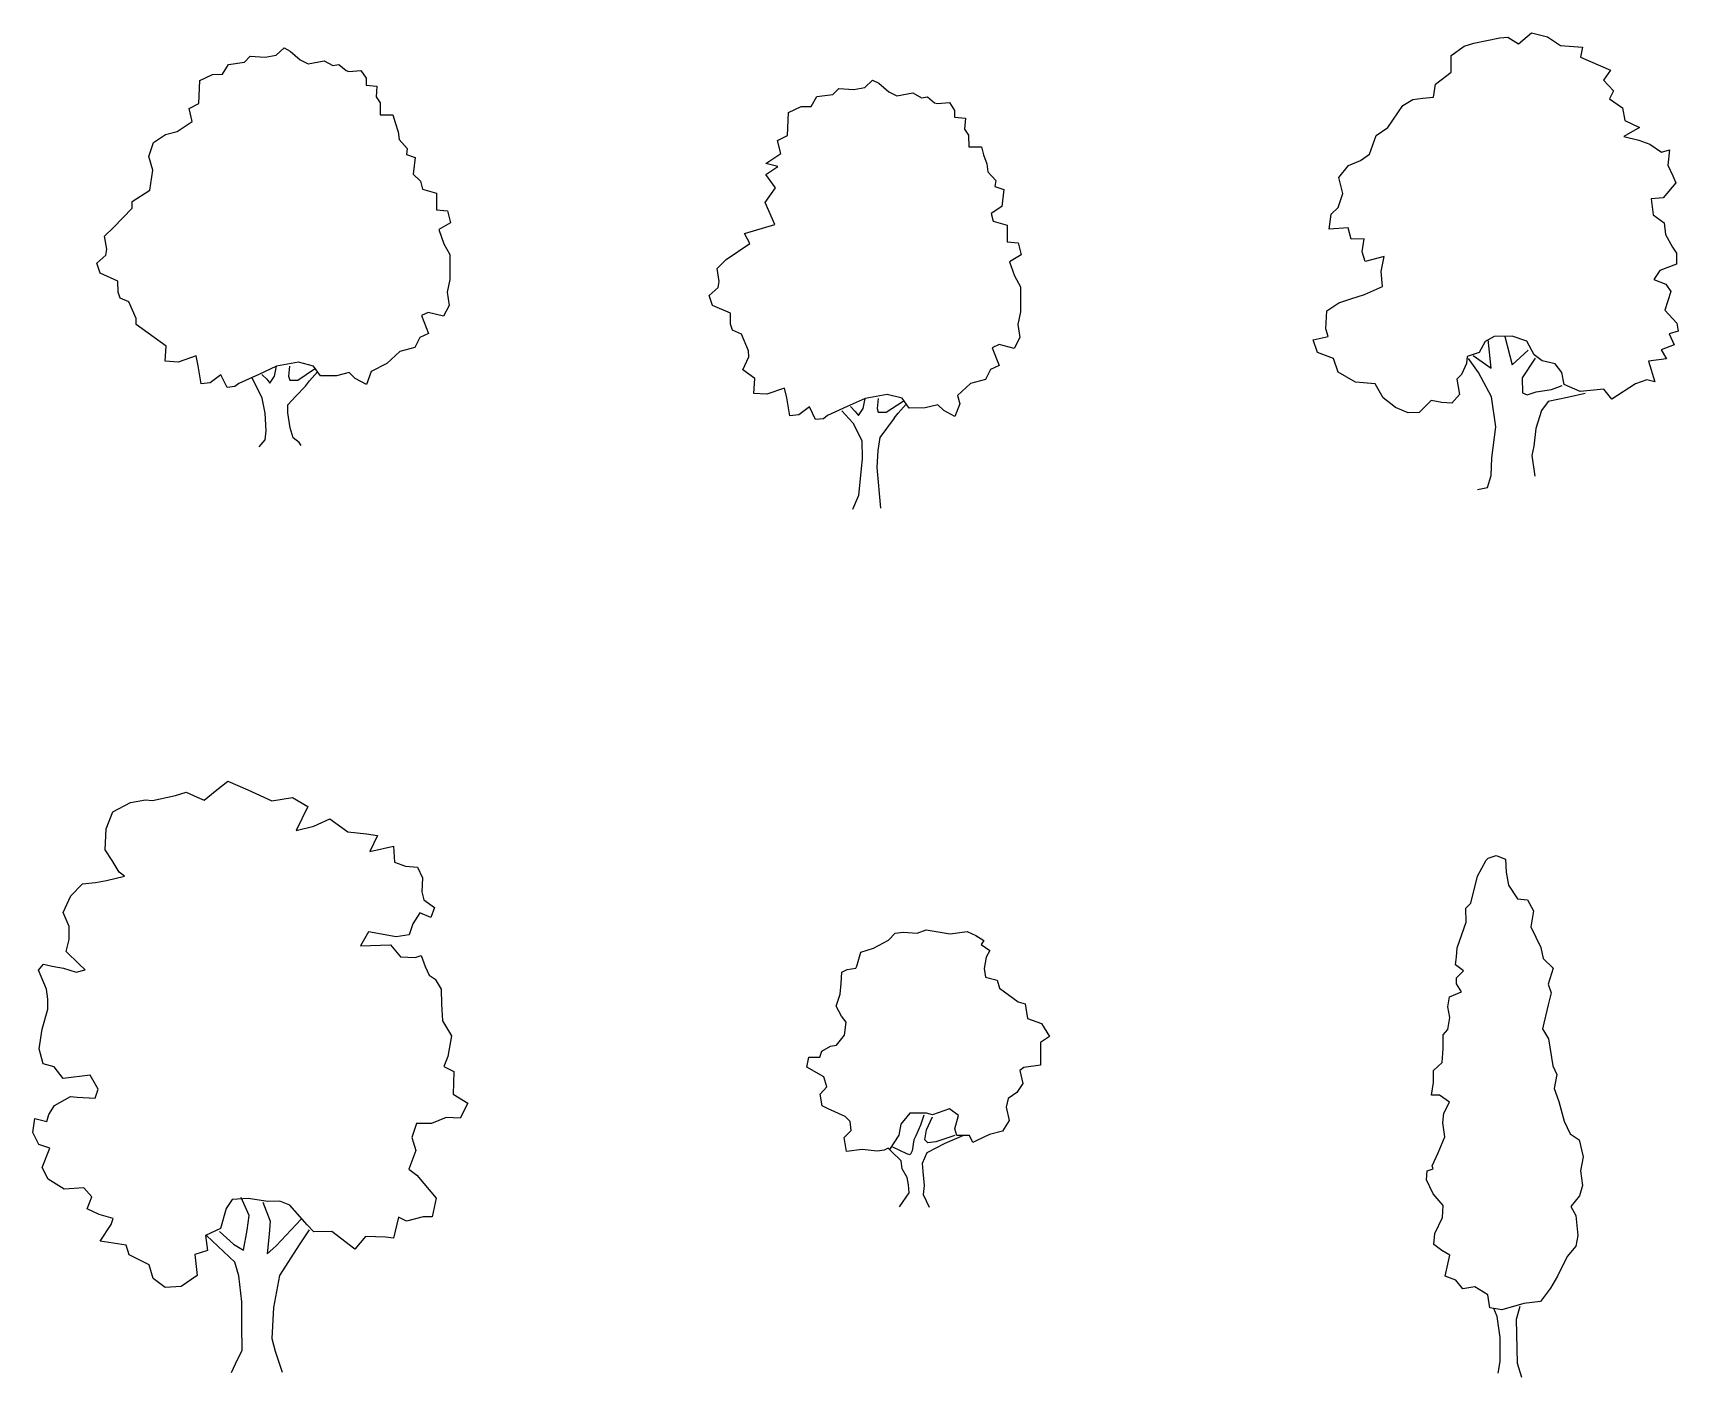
# Model space of a CAD drawing. Header units: metres. Extents: x 129 to 193, y 25 to 172.
# Drawn here: x 132.61 to 164.64, y 145.45 to 171.62 of the extents above; entities that cross this region are included whole.
import ezdxf

# ---------------------------------------------------------------- set-up
doc = ezdxf.new("R2010")
doc.units = ezdxf.units.M
doc.layers.get('0').update_dxf_attribs({"color": 6})
doc.layers.add('Cadastre Land Parcels_SP_EXT', color=7, linetype='Continuous')
doc.styles.get("Standard").update_dxf_attribs({"font": 'ARIAL.TTF'})

# ---------------------------------------------------------------- blocks, each defined once
blk = doc.blocks.new('TREE01E')
for p, q in [((-0.732, 7.303), (-0.617, 7.42)), ((-0.617, 7.42), (-0.324, 7.4)), ((-0.324, 7.4), (-0.114, 7.44)), ((-0.114, 7.44), (0.04, 7.58)), ((0.04, 7.58), (0.162, 7.52)), ((0.162, 7.52), (0.356, 7.35)), ((-1.597, 6.948), (-1.349, 7.066)), ((-1.349, 7.066), (-1.156, 7.068)), ((-1.156, 7.068), (-1.041, 7.262)), ((-1.041, 7.262), (-0.732, 7.303)), ((0.356, 7.35), (0.512, 7.274)), ((0.512, 7.274), (0.821, 7.332)), ((0.821, 7.332), (0.993, 7.239)), ((0.993, 7.239), (1.109, 7.257)), ((1.109, 7.257), (1.248, 7.142)), ((1.248, 7.142), (1.303, 7.125)), ((1.303, 7.125), (1.535, 7.144)), ((1.535, 7.144), (1.636, 6.99)), ((-1.616, 6.5), (-1.597, 6.948)), ((1.636, 6.99), (1.637, 6.857)), ((1.637, 6.857), (1.847, 6.837)), ((1.847, 6.837), (1.832, 6.627)), ((-1.808, 6.405), (-1.616, 6.5)), ((1.832, 6.627), (1.911, 6.511)), ((1.911, 6.511), (1.913, 6.279)), ((-2.037, 5.955), (-1.746, 6.151)), ((-1.746, 6.151), (-1.808, 6.405)), ((1.913, 6.279), (2.161, 6.281)), ((2.161, 6.281), (2.201, 6.127)), ((2.201, 6.127), (2.263, 5.95)), ((-2.5, 5.741), (-2.269, 5.898)), ((-2.269, 5.898), (-2.037, 5.955)), ((2.263, 5.95), (2.281, 5.796)), ((2.281, 5.796), (2.437, 5.625)), ((-2.592, 5.47), (-2.5, 5.741)), ((-2.512, 5.2), (-2.592, 5.47)), ((2.437, 5.625), (2.422, 5.509)), ((2.422, 5.509), (2.593, 5.45)), ((2.593, 5.45), (2.557, 5.123)), ((-2.57, 4.812), (-2.512, 5.2)), ((-2.916, 4.594), (-2.57, 4.812)), ((2.557, 5.123), (2.696, 4.986)), ((2.696, 4.986), (2.736, 4.832)), ((2.736, 4.832), (3.008, 4.757)), ((-2.915, 4.461), (-2.916, 4.594)), ((3.008, 4.757), (3.01, 4.43)), ((-3.277, 4.088), (-2.915, 4.461)), ((3.01, 4.43), (3.221, 4.41)), ((3.283, 4.178), (3.052, 4.044)), ((3.221, 4.41), (3.283, 4.178)), ((-3.453, 3.916), (-3.277, 4.088)), ((-3.412, 3.662), (-3.453, 3.916)), ((3.052, 4.044), (3.148, 3.768)), ((-3.603, 3.389), (-3.428, 3.545)), ((-3.428, 3.545), (-3.412, 3.662)), ((3.148, 3.768), (3.266, 3.559)), ((3.266, 3.559), (3.27, 3.073)), ((-3.541, 3.196), (-3.603, 3.389)), ((-3.192, 3.044), (-3.541, 3.196)), ((-3.19, 2.829), (-3.192, 3.044)), ((3.27, 3.073), (3.216, 2.824)), ((-3.15, 2.713), (-3.19, 2.829)), ((-2.978, 2.637), (-3.15, 2.713)), ((-2.838, 2.312), (-2.978, 2.637)), ((3.257, 2.57), (3.143, 2.359)), ((3.216, 2.824), (3.257, 2.57)), ((-2.837, 2.196), (-2.838, 2.312)), ((2.849, 2.434), (2.717, 2.372)), ((2.717, 2.372), (2.852, 2.025)), ((3.143, 2.359), (2.849, 2.434)), ((-2.487, 1.944), (-2.837, 2.196)), ((-2.253, 1.775), (-2.487, 1.944)), ((2.682, 1.946), (2.584, 1.752)), ((2.852, 2.025), (2.682, 1.946)), ((-2.273, 1.482), (-2.253, 1.775)), ((2.297, 1.672), (2.044, 1.438)), ((2.584, 1.752), (2.297, 1.672)), ((-2.018, 1.467), (-2.273, 1.482)), ((-1.671, 1.586), (-2.018, 1.467)), ((-1.631, 1.393), (-1.671, 1.586)), ((-1.573, 1.045), (-1.631, 1.393)), ((-0.105, 1.383), (-0.452, 1.225)), ((-0.143, 1.189), (-0.105, 1.383)), ((0.325, 1.463), (-0.105, 1.383)), ((0.149, 1.385), (0.128, 1.191)), ((0.306, 1.115), (0.636, 1.333)), ((0.613, 1.388), (0.325, 1.463)), ((0.753, 1.196), (0.613, 1.388)), ((2.044, 1.438), (1.736, 1.281)), ((-1.396, 1.063), (-1.573, 1.045)), ((-1.187, 1.219), (-1.396, 1.063)), ((-1.069, 0.971), (-1.187, 1.219)), ((-0.915, 0.989), (-1.069, 0.971)), ((-0.838, 1.051), (-0.915, 0.989)), ((-0.452, 1.225), (-0.838, 1.051)), ((-0.388, 0.761), (-0.585, 1.169)), ((-0.392, 1.226), (-0.297, 1.132)), ((-0.297, 1.132), (-0.235, 1.055)), ((-0.235, 1.055), (-0.143, 1.189)), ((0.128, 1.191), (0.151, 1.114)), ((0.151, 1.114), (0.306, 1.115)), ((0.27, 0.805), (0.461, 1)), ((0.461, 1), (0.538, 1.1)), ((0.538, 1.1), (0.691, 1.273)), ((1.062, 1.198), (0.753, 1.196)), ((1.311, 1.261), (1.062, 1.198)), ((1.428, 1.146), (1.311, 1.261)), ((1.644, 1.031), (1.428, 1.146)), ((1.736, 1.281), (1.644, 1.031)), ((-0.33, 0.474), (-0.388, 0.761)), ((0.116, 0.633), (0.27, 0.805)), ((-0.306, 0.126), (-0.33, 0.474)), ((0.117, 0.478), (0.116, 0.633)), ((0.158, 0.185), (0.117, 0.478)), ((-0.326, -0.051), (-0.306, 0.126)), ((0.221, -0.008), (0.158, 0.185)), ((-0.441, -0.184), (-0.326, -0.051)), ((0.337, -0.101), (0.221, -0.008)), ((0.377, -0.161), (0.337, -0.101))]:
    blk.add_line(p, q)
at = {"flags": 1}
blk.add_attdef('Z', (0, 0), '', height=0.2, dxfattribs=at)
blk = doc.blocks.new('TREE02E')
for p, q in [((-0.815, 7.913), (-0.7, 8.03)), ((-0.7, 8.03), (-0.407, 8.01)), ((-0.407, 8.01), (-0.197, 8.05)), ((-0.197, 8.05), (-0.044, 8.19)), ((-0.044, 8.19), (0.078, 8.13)), ((0.078, 8.13), (0.273, 7.96)), ((-1.239, 7.677), (-1.125, 7.872)), ((-1.125, 7.872), (-0.815, 7.913)), ((0.273, 7.96), (0.428, 7.884)), ((0.428, 7.884), (0.738, 7.942)), ((0.738, 7.942), (0.91, 7.849)), ((0.91, 7.849), (1.026, 7.866)), ((1.026, 7.866), (1.165, 7.751)), ((1.165, 7.751), (1.22, 7.735)), ((1.22, 7.735), (1.452, 7.754)), ((1.452, 7.754), (1.553, 7.6)), ((-1.699, 7.11), (-1.68, 7.558)), ((-1.68, 7.558), (-1.433, 7.676)), ((-1.433, 7.676), (-1.239, 7.677)), ((1.553, 7.6), (1.554, 7.467)), ((1.554, 7.467), (1.764, 7.447)), ((1.764, 7.447), (1.749, 7.236)), ((-1.892, 7.014), (-1.699, 7.11)), ((1.749, 7.236), (1.827, 7.121)), ((1.827, 7.121), (1.829, 6.889)), ((-2.12, 6.565), (-1.829, 6.761)), ((-1.829, 6.761), (-1.892, 7.014)), ((1.829, 6.889), (2.078, 6.891)), ((2.078, 6.891), (2.118, 6.736)), ((2.118, 6.736), (2.18, 6.56)), ((-1.887, 6.508), (-2.12, 6.565)), ((-2.118, 6.351), (-1.887, 6.508)), ((2.18, 6.56), (2.198, 6.405)), ((2.198, 6.405), (2.354, 6.235)), ((-2.131, 5.81), (-1.935, 6.096)), ((-1.935, 6.096), (-2.118, 6.351)), ((2.354, 6.235), (2.338, 6.119)), ((2.338, 6.119), (2.51, 6.06)), ((-1.946, 5.377), (-2.131, 5.81)), ((2.51, 6.06), (2.474, 5.733)), ((2.474, 5.733), (2.265, 5.596)), ((2.265, 5.596), (2.305, 5.442)), ((-2.535, 5.204), (-1.946, 5.377)), ((-2.43, 5.008), (-2.535, 5.204)), ((2.305, 5.442), (2.576, 5.366)), ((2.576, 5.366), (2.579, 5.04)), ((-2.896, 4.698), (-2.43, 5.008)), ((2.579, 5.04), (2.789, 5.02)), ((2.789, 5.02), (2.852, 4.788)), ((-3.071, 4.525), (-2.896, 4.698)), ((-3.031, 4.271), (-3.071, 4.525)), ((2.852, 4.788), (2.62, 4.654)), ((2.62, 4.654), (2.717, 4.378)), ((-3.046, 4.155), (-3.031, 4.271)), ((2.717, 4.378), (2.834, 4.169)), ((2.834, 4.169), (2.838, 3.683)), ((-3.222, 3.999), (-3.046, 4.155)), ((-3.16, 3.806), (-3.222, 3.999)), ((-2.81, 3.654), (-3.16, 3.806)), ((-2.809, 3.438), (-2.81, 3.654)), ((2.838, 3.683), (2.785, 3.433)), ((-2.769, 3.323), (-2.809, 3.438)), ((-2.597, 3.247), (-2.769, 3.323)), ((-2.456, 2.922), (-2.597, 3.247)), ((2.785, 3.433), (2.825, 3.179)), ((-2.455, 2.806), (-2.456, 2.922)), ((2.418, 3.044), (2.285, 2.982)), ((2.285, 2.982), (2.421, 2.635)), ((2.711, 2.969), (2.418, 3.044)), ((2.825, 3.179), (2.711, 2.969)), ((-2.57, 2.554), (-2.455, 2.806)), ((2.421, 2.635), (2.25, 2.556)), ((-2.336, 2.385), (-2.57, 2.554)), ((-2.356, 2.091), (-2.336, 2.385)), ((1.865, 2.282), (1.613, 2.048)), ((2.152, 2.362), (1.865, 2.282)), ((2.25, 2.556), (2.152, 2.362)), ((-2.102, 2.077), (-2.356, 2.091)), ((-1.755, 2.196), (-2.102, 2.077)), ((-1.714, 2.003), (-1.755, 2.196)), ((-1.656, 1.655), (-1.714, 2.003)), ((-0.189, 1.992), (-0.536, 1.835)), ((-0.226, 1.799), (-0.189, 1.992)), ((0.242, 2.073), (-0.189, 1.992)), ((0.066, 1.994), (0.045, 1.801)), ((0.222, 1.725), (0.552, 1.943)), ((0.53, 1.998), (0.242, 2.073)), ((0.669, 1.806), (0.53, 1.998)), ((1.613, 2.048), (1.653, 1.891)), ((-1.48, 1.673), (-1.656, 1.655)), ((-1.271, 1.829), (-1.48, 1.673)), ((-1.153, 1.581), (-1.271, 1.829)), ((-0.921, 1.661), (-0.998, 1.599)), ((-0.536, 1.835), (-0.921, 1.661)), ((-0.641, 1.75), (-0.429, 1.52)), ((-0.475, 1.835), (-0.38, 1.742)), ((-0.38, 1.742), (-0.319, 1.665)), ((-0.319, 1.665), (-0.226, 1.799)), ((0.045, 1.801), (0.068, 1.724)), ((0.068, 1.724), (0.222, 1.725)), ((0.378, 1.61), (0.098, 1.231)), ((0.378, 1.61), (0.455, 1.71)), ((0.455, 1.71), (0.608, 1.883)), ((0.979, 1.808), (0.669, 1.806)), ((1.227, 1.871), (0.979, 1.808)), ((1.344, 1.756), (1.227, 1.871)), ((1.561, 1.641), (1.344, 1.756)), ((1.653, 1.891), (1.561, 1.641)), ((-0.998, 1.599), (-1.153, 1.581)), ((-0.429, 1.52), (-0.25, 1.173)), ((-0.25, 1.173), (-0.247, 0.825)), ((0.061, 0.982), (0.042, 0.65)), ((0.098, 1.231), (0.061, 0.982)), ((-0.247, 0.825), (-0.319, 0.106)), ((0.042, 0.65), (0.109, -0.14)), ((-0.319, 0.106), (-0.433, -0.166))]:
    blk.add_line(p, q)
at = {"flags": 1}
blk.add_attdef('Z', (0, 0), '', height=0.2, dxfattribs=at)
blk = doc.blocks.new('TREE03E')
for p, q in [((-0.702, 8.907), (-0.199, 9.011)), ((-0.199, 9.011), (-0.045, 9.029)), ((-0.045, 9.029), (0.166, 8.898)), ((0.166, 8.898), (0.419, 9.11)), ((0.419, 9.11), (0.729, 9.035)), ((0.729, 9.035), (0.985, 8.865)), ((-1.148, 8.672), (-0.895, 8.851)), ((-1.145, 8.346), (-1.148, 8.672)), ((-0.895, 8.851), (-0.702, 8.907)), ((0.985, 8.865), (1.41, 8.83)), ((1.41, 8.83), (1.373, 8.636)), ((-1.453, 8.111), (-1.145, 8.346)), ((1.373, 8.636), (1.956, 8.387)), ((1.956, 8.387), (1.819, 8.192)), ((-1.489, 7.857), (-1.453, 8.111)), ((1.819, 8.192), (2.014, 7.983)), ((-2.375, 7.269), (-2.085, 7.697)), ((-2.085, 7.697), (-1.893, 7.815)), ((-1.893, 7.815), (-1.699, 7.838)), ((-1.699, 7.838), (-1.489, 7.857)), ((2.014, 7.983), (1.938, 7.828)), ((1.938, 7.828), (2.193, 7.653)), ((2.193, 7.653), (2.234, 7.405)), ((2.234, 7.405), (2.523, 7.269)), ((-2.735, 6.747), (-2.606, 7.113)), ((-2.606, 7.113), (-2.375, 7.269)), ((2.523, 7.269), (2.214, 7.095)), ((2.214, 7.095), (2.508, 7.02)), ((-2.911, 6.629), (-2.735, 6.747)), ((2.508, 7.02), (2.719, 6.944)), ((2.719, 6.944), (2.952, 6.791)), ((2.952, 6.791), (3.106, 6.831)), ((3.106, 6.831), (3.07, 6.538)), ((-3.334, 6.294), (-3.143, 6.528)), ((-3.143, 6.528), (-2.911, 6.629)), ((3.07, 6.538), (3.171, 6.329)), ((-3.255, 5.986), (-3.334, 6.294)), ((3.228, 6.191), (2.981, 5.902)), ((3.171, 6.329), (3.228, 6.191)), ((-3.346, 5.714), (-3.255, 5.986)), ((2.981, 5.902), (2.749, 5.878)), ((2.749, 5.878), (2.79, 5.569)), ((-3.52, 5.287), (-3.484, 5.58)), ((-3.484, 5.58), (-3.346, 5.714)), ((2.79, 5.569), (3.001, 5.415)), ((-3.15, 5.312), (-3.52, 5.287)), ((-3.093, 5.097), (-3.15, 5.312)), ((3.001, 5.415), (3.025, 5.183)), ((3.025, 5.183), (3.16, 4.936)), ((-2.839, 5.099), (-3.093, 5.097)), ((-2.875, 4.85), (-2.839, 5.099)), ((-2.819, 4.657), (-2.875, 4.85)), ((3.16, 4.936), (3.238, 4.82)), ((3.238, 4.82), (3.24, 4.605)), ((-2.449, 4.754), (-2.819, 4.657)), ((-2.507, 4.466), (-2.449, 4.754)), ((2.915, 4.486), (2.8, 4.308)), ((3.24, 4.605), (2.915, 4.486)), ((-2.83, 4.016), (-2.483, 4.173)), ((-2.483, 4.173), (-2.507, 4.466)), ((2.8, 4.308), (3.033, 4.216)), ((3.033, 4.216), (3.128, 4.079)), ((-3.563, 3.7), (-3.332, 3.857)), ((-3.332, 3.857), (-3.1, 3.936)), ((-3.1, 3.936), (-2.83, 4.016)), ((3.128, 4.079), (3.015, 3.713)), ((-3.582, 3.352), (-3.563, 3.7)), ((3.015, 3.713), (3.249, 3.461)), ((-3.542, 3.197), (-3.582, 3.352)), ((0.039, 3.203), (-0.309, 3.201)), ((0.328, 3.112), (0.039, 3.203)), ((3.272, 3.306), (3.096, 3.249)), ((3.096, 3.249), (3.197, 3.035)), ((3.249, 3.461), (3.272, 3.306)), ((-3.829, 3.134), (-3.542, 3.197)), ((-3.75, 2.886), (-3.829, 3.134)), ((-3.439, 2.773), (-3.75, 2.886)), ((-0.599, 2.889), (-0.831, 2.81)), ((-0.485, 3.105), (-0.599, 2.889)), ((-0.309, 3.201), (-0.485, 3.105)), ((-0.365, 2.581), (-0.424, 3.144)), ((-0.099, 3.202), (0.044, 2.645)), ((0.044, 2.645), (0.351, 2.935)), ((0.468, 2.842), (0.328, 3.112)), ((3.197, 3.035), (2.943, 2.939)), ((2.943, 2.939), (3.044, 2.763)), ((-3.343, 2.503), (-3.439, 2.773)), ((-0.846, 2.677), (-0.944, 2.461)), ((-0.831, 2.81), (-0.846, 2.677)), ((-0.613, 2.502), (-0.808, 2.771)), ((-0.715, 2.833), (-0.365, 2.581)), ((0.491, 2.781), (0.239, 2.392)), ((0.624, 2.727), (0.468, 2.842)), ((0.878, 2.668), (0.624, 2.727)), ((1.012, 2.498), (0.878, 2.668)), ((3.044, 2.763), (2.696, 2.721)), ((2.696, 2.721), (2.816, 2.319)), ((-3.01, 2.312), (-3.343, 2.503)), ((-2.623, 2.276), (-3.01, 2.312)), ((-2.466, 2.006), (-2.623, 2.276)), ((-0.944, 2.461), (-1.037, 2.366)), ((-1.037, 2.366), (-0.98, 2.073)), ((-0.36, 2.023), (-0.613, 2.502)), ((0.239, 2.392), (0.242, 2.105)), ((0.805, 2.165), (1.014, 2.244)), ((1.053, 2.266), (1.012, 2.498)), ((1.363, 2.13), (1.053, 2.266)), ((2.446, 2.277), (1.984, 1.98)), ((2.661, 2.356), (2.446, 2.277)), ((2.816, 2.319), (2.661, 2.356)), ((-2.232, 1.815), (-2.466, 2.006)), ((-1.537, 1.953), (-1.767, 1.719)), ((-1.327, 1.916), (-1.537, 1.953)), ((-0.98, 2.073), (-1.133, 1.901)), ((-0.278, 1.443), (-0.36, 2.023)), ((0.242, 2.105), (0.336, 2.067)), ((0.336, 2.067), (0.512, 2.124)), ((0.512, 2.124), (0.805, 2.165)), ((0.746, 1.932), (0.615, 1.76)), ((1.116, 2.012), (0.746, 1.932)), ((1.463, 2.092), (1.116, 2.012)), ((1.827, 2.173), (1.363, 2.13)), ((1.984, 1.98), (1.827, 2.173)), ((-1.983, 1.717), (-2.232, 1.815)), ((-1.767, 1.719), (-1.983, 1.717)), ((-1.133, 1.901), (-1.327, 1.916)), ((0.615, 1.76), (0.501, 1.411)), ((-0.351, 0.84), (-0.278, 1.443)), ((0.501, 1.411), (0.465, 1.062)), ((0.465, 1.062), (0.422, 0.885)), ((-0.365, 0.492), (-0.351, 0.84)), ((0.422, 0.885), (0.486, 0.482)), ((-0.44, 0.259), (-0.365, 0.492)), ((-0.634, 0.219), (-0.44, 0.259))]:
    blk.add_line(p, q)
at = {"flags": 1}
blk.add_attdef('Z', (0, 0), '', height=0.2, dxfattribs=at)
blk = doc.blocks.new('TREE06E')
for p, q in [((-1.663, 11.156), (-1.453, 11.219)), ((-1.453, 11.219), (-1.237, 11.121)), ((-1.104, 11.067), (-0.89, 11.24)), ((-0.89, 11.24), (-0.642, 11.435)), ((-0.642, 11.435), (-0.254, 11.267)), ((-0.254, 11.267), (0.212, 11.055)), ((-2.882, 10.837), (-2.535, 11.017)), ((-2.535, 11.017), (-2.243, 11.074)), ((-2.243, 11.074), (-2.11, 11.059)), ((-2.11, 11.059), (-1.663, 11.156)), ((-1.237, 11.121), (-1.104, 11.067)), ((0.212, 11.055), (0.62, 11.119)), ((0.62, 11.119), (0.915, 10.944)), ((0.915, 10.944), (0.686, 10.478)), ((-3.012, 10.51), (-2.882, 10.837)), ((1.034, 10.558), (1.342, 10.699)), ((1.342, 10.699), (1.692, 10.448)), ((-3.031, 10.101), (-3.012, 10.51)), ((0.686, 10.478), (1.034, 10.558)), ((1.692, 10.448), (2.057, 10.412)), ((2.057, 10.412), (2.273, 10.375)), ((2.273, 10.375), (2.121, 10.064)), ((-2.891, 9.892), (-3.031, 10.101)), ((2.121, 10.064), (2.584, 10.167)), ((2.584, 10.167), (2.603, 9.858)), ((-2.757, 9.661), (-2.891, 9.892)), ((-2.656, 9.584), (-2.757, 9.661)), ((2.603, 9.858), (2.82, 9.782)), ((2.82, 9.782), (3.052, 9.762)), ((3.052, 9.762), (3.148, 9.552)), ((-3.698, 9.206), (-3.468, 9.44)), ((-3.468, 9.44), (-3.219, 9.464)), ((-3.219, 9.464), (-3.004, 9.504)), ((-3.004, 9.504), (-2.656, 9.584)), ((3.148, 9.552), (3.133, 9.281)), ((-3.85, 8.879), (-3.698, 9.206)), ((3.133, 9.281), (3.173, 9.127)), ((3.173, 9.127), (3.384, 8.974)), ((3.384, 8.974), (3.308, 8.78)), ((-3.732, 8.609), (-3.85, 8.879)), ((2.961, 8.661), (2.885, 8.445)), ((3.098, 8.872), (2.961, 8.661)), ((3.308, 8.78), (3.098, 8.872)), ((-3.789, 8.122), (-3.73, 8.354)), ((-3.73, 8.354), (-3.732, 8.609)), ((2.095, 8.5), (1.942, 8.227)), ((2.637, 8.404), (2.095, 8.5)), ((2.885, 8.445), (2.637, 8.404)), ((-3.533, 7.875), (-3.789, 8.122)), ((1.942, 8.227), (2.522, 8.249)), ((2.522, 8.249), (2.717, 8.018)), ((2.717, 8.018), (3.005, 8.004)), ((3.005, 8.004), (3.121, 8.043)), ((3.121, 8.043), (3.2, 7.828)), ((-4.328, 7.753), (-4.229, 7.87)), ((-4.17, 7.384), (-4.328, 7.753)), ((-4.229, 7.87), (-4.058, 7.832)), ((-4.058, 7.832), (-3.842, 7.795)), ((-3.842, 7.795), (-3.593, 7.72)), ((-3.593, 7.72), (-3.416, 7.76)), ((-3.416, 7.76), (-3.533, 7.875)), ((3.2, 7.828), (3.278, 7.658)), ((-4.147, 7.19), (-4.17, 7.384)), ((3.278, 7.658), (3.395, 7.581)), ((3.395, 7.581), (3.513, 7.389)), ((3.513, 7.389), (3.515, 7.096)), ((-4.145, 6.997), (-4.147, 7.19)), ((3.515, 7.096), (3.54, 6.77)), ((-4.258, 6.609), (-4.145, 6.997)), ((3.54, 6.77), (3.713, 6.478)), ((-4.316, 6.222), (-4.258, 6.609)), ((3.713, 6.478), (3.639, 6.074)), ((-4.236, 5.935), (-4.316, 6.222)), ((-4.02, 5.876), (-4.236, 5.935)), ((-3.847, 5.645), (-4.02, 5.876)), ((3.639, 6.074), (3.563, 5.88)), ((3.563, 5.88), (3.757, 5.782)), ((3.757, 5.782), (3.744, 5.34)), ((-3.323, 5.71), (-3.847, 5.645)), ((-3.166, 5.44), (-3.323, 5.71)), ((-4.129, 4.946), (-4.014, 5.124)), ((-4.014, 5.124), (-3.706, 5.298)), ((-3.706, 5.298), (-3.574, 5.282)), ((-3.574, 5.282), (-3.225, 5.263)), ((-3.225, 5.263), (-3.166, 5.44)), ((3.744, 5.34), (4.033, 5.165)), ((4.033, 5.165), (3.881, 4.876)), ((-4.436, 4.596), (-4.399, 4.867)), ((-4.399, 4.867), (-4.167, 4.813)), ((-4.167, 4.813), (-4.129, 4.946)), ((3.61, 4.891), (3.323, 4.773)), ((3.881, 4.876), (3.61, 4.891)), ((-4.318, 4.365), (-4.436, 4.596)), ((3.03, 4.77), (2.938, 4.499)), ((2.938, 4.499), (3.018, 4.245)), ((3.323, 4.773), (3.03, 4.77)), ((-4.107, 4.289), (-4.318, 4.365)), ((-4.259, 3.917), (-4.107, 4.289)), ((3.018, 4.245), (2.882, 3.879)), ((-4.141, 3.686), (-4.259, 3.917)), ((2.882, 3.879), (3.038, 3.764)), ((-3.83, 3.495), (-4.141, 3.686)), ((3.038, 3.764), (3.412, 3.32)), ((-3.444, 3.52), (-3.83, 3.495)), ((-3.288, 3.345), (-3.444, 3.52)), ((-3.38, 3.112), (-3.288, 3.345)), ((-0.557, 3.289), (-0.671, 3.116)), ((-0.247, 3.313), (-0.557, 3.289)), ((-0.228, 2.982), (-0.385, 3.329)), ((0.14, 3.255), (-0.247, 3.313)), ((0.041, 3.238), (0.182, 2.869)), ((0.372, 3.257), (0.14, 3.255)), ((0.566, 3.181), (0.372, 3.257)), ((3.412, 3.32), (3.337, 2.954)), ((-3.147, 2.997), (-3.38, 3.112)), ((-2.875, 2.922), (-3.147, 2.997)), ((-2.913, 2.806), (-2.875, 2.922)), ((-0.671, 3.116), (-0.784, 2.728)), ((-0.264, 2.694), (-0.228, 2.982)), ((0.302, 2.389), (0.784, 2.912)), ((0.901, 2.797), (0.566, 3.181)), ((2.68, 2.949), (2.583, 2.539)), ((2.835, 2.873), (2.68, 2.949)), ((3.161, 2.953), (2.835, 2.873)), ((3.337, 2.954), (3.161, 2.953)), ((-3.126, 2.478), (-2.913, 2.806)), ((-0.784, 2.728), (-1.076, 2.588)), ((-1.076, 2.588), (-1.035, 2.301)), ((-0.508, 2.073), (-1.054, 2.588)), ((-0.806, 2.667), (-0.533, 2.421)), ((-0.339, 2.306), (-0.264, 2.694)), ((0.162, 2.62), (0.126, 2.233)), ((0.182, 2.869), (0.162, 2.62)), ((0.94, 2.703), (0.749, 2.409)), ((1.035, 2.665), (0.901, 2.797)), ((1.383, 2.668), (1.035, 2.665)), ((1.833, 2.323), (1.383, 2.668)), ((2.041, 2.574), (1.833, 2.323)), ((2.428, 2.56), (2.041, 2.574)), ((-2.622, 2.405), (-3.126, 2.478)), ((-2.56, 2.212), (-2.622, 2.405)), ((-1.035, 2.301), (-1.283, 2.222)), ((-0.533, 2.421), (-0.339, 2.306)), ((0.126, 2.233), (0.302, 2.389)), ((0.749, 2.409), (0.362, 1.809)), ((2.583, 2.539), (2.428, 2.56)), ((-2.172, 2.021), (-2.56, 2.212)), ((-2.092, 1.751), (-2.172, 2.021)), ((-1.283, 2.222), (-1.241, 1.813)), ((-0.429, 1.803), (-0.508, 2.073)), ((-1.859, 1.576), (-2.092, 1.751)), ((-1.241, 1.813), (-1.549, 1.6)), ((-0.37, 1.3), (-0.429, 1.803)), ((0.362, 1.809), (0.25, 1.189)), ((-1.549, 1.6), (-1.859, 1.576)), ((-0.366, 0.836), (-0.37, 1.3)), ((0.25, 1.189), (0.216, 0.586)), ((-0.362, 0.349), (-0.366, 0.836)), ((-0.455, 0.177), (-0.362, 0.349)), ((0.216, 0.586), (0.279, 0.338)), ((0.279, 0.338), (0.415, -0.07)), ((-0.569, -0.078), (-0.455, 0.177))]:
    blk.add_line(p, q)
at = {"flags": 1}
blk.add_attdef('Z', (0, 0), '', height=0.2, dxfattribs=at)
blk = doc.blocks.new('TREE07E')
for p, q in [((-0.558, 5.044), (-0.426, 5.178)), ((-0.426, 5.178), (-0.272, 5.201)), ((-0.272, 5.201), (-0.001, 5.181)), ((-0.001, 5.181), (0.176, 5.243)), ((0.176, 5.243), (0.641, 5.17)), ((0.641, 5.17), (0.972, 5.211)), ((0.972, 5.211), (1.144, 5.135)), ((1.144, 5.135), (1.3, 5.037)), ((-1.173, 4.536), (-1.098, 4.808)), ((-1.098, 4.808), (-0.849, 4.887)), ((-0.849, 4.887), (-0.558, 5.044)), ((1.3, 5.037), (1.245, 4.959)), ((1.245, 4.959), (1.417, 4.844)), ((1.417, 4.844), (1.341, 4.711)), ((-1.366, 4.474), (-1.195, 4.498)), ((-1.195, 4.498), (-1.173, 4.536)), ((1.341, 4.711), (1.304, 4.495)), ((1.304, 4.495), (1.327, 4.324)), ((-1.5, 3.992), (-1.48, 4.202)), ((-1.48, 4.202), (-1.465, 4.418)), ((-1.465, 4.418), (-1.366, 4.474)), ((1.327, 4.324), (1.56, 4.265)), ((1.56, 4.265), (1.6, 4.11)), ((-1.576, 3.759), (-1.5, 3.992)), ((1.6, 4.11), (1.967, 3.842)), ((-1.475, 3.567), (-1.576, 3.759)), ((-1.38, 3.451), (-1.475, 3.567)), ((1.967, 3.842), (2.105, 3.805)), ((2.105, 3.805), (2.146, 3.518)), ((-1.417, 3.197), (-1.38, 3.451)), ((2.146, 3.518), (2.418, 3.42)), ((2.418, 3.42), (2.574, 3.167)), ((-1.894, 2.768), (-1.856, 2.884)), ((-1.856, 2.884), (-1.686, 2.979)), ((-1.686, 2.979), (-1.57, 3.002)), ((-1.57, 3.002), (-1.417, 3.197)), ((2.574, 3.167), (2.398, 3.05)), ((2.398, 3.05), (2.4, 2.895)), ((2.4, 2.895), (2.402, 2.608)), ((-2.147, 2.572), (-2.11, 2.766)), ((-1.814, 2.381), (-2.147, 2.572)), ((-2.11, 2.766), (-2.049, 2.766)), ((-2.049, 2.766), (-1.894, 2.768)), ((2.076, 2.566), (1.999, 2.505)), ((2.402, 2.608), (2.076, 2.566)), ((-1.757, 2.188), (-1.814, 2.381)), ((2.056, 2.257), (1.942, 2.079)), ((1.999, 2.505), (2.056, 2.257)), ((-1.889, 2.049), (-1.757, 2.188)), ((-1.848, 1.817), (-1.889, 2.049)), ((1.771, 1.962), (1.734, 1.79)), ((1.942, 2.079), (1.771, 1.962)), ((-1.732, 1.763), (-1.848, 1.817)), ((-1.404, 1.611), (-1.732, 1.763)), ((-1.304, 1.512), (-1.404, 1.611)), ((-0.144, 1.676), (-0.32, 1.464)), ((0.182, 1.678), (-0.144, 1.676)), ((0.127, 1.639), (0.067, 1.445)), ((0.298, 1.641), (0.182, 1.678)), ((0.184, 1.352), (0.298, 1.602)), ((0.629, 1.759), (0.298, 1.641)), ((0.807, 1.628), (0.629, 1.759)), ((0.731, 1.373), (0.807, 1.628)), ((1.734, 1.79), (1.791, 1.536)), ((-1.418, 1.201), (-1.286, 1.341)), ((-1.286, 1.341), (-1.304, 1.512)), ((-0.32, 1.464), (-0.357, 1.248)), ((0.067, 1.445), (-0.025, 1.234)), ((0.147, 1.158), (0.184, 1.352)), ((0.771, 1.241), (0.731, 1.373)), ((1.66, 1.325), (1.406, 1.262)), ((1.791, 1.536), (1.66, 1.325)), ((-1.377, 0.931), (-1.418, 1.201)), ((-1.068, 0.972), (-1.377, 0.931)), ((-0.78, 0.936), (-1.068, 0.972)), ((-0.565, 0.998), (-0.642, 0.959)), ((-0.509, 0.938), (-0.565, 0.998)), ((-0.357, 1.248), (-0.537, 0.968)), ((-0.199, 0.885), (-0.471, 1.015)), ((-0.063, 1.157), (-0.1, 0.941)), ((-0.025, 1.234), (-0.063, 1.157)), ((0.208, 1.098), (0.147, 1.158)), ((0.54, 1.084), (0.188, 0.905)), ((0.363, 1.121), (0.208, 1.098)), ((0.732, 1.24), (0.363, 1.121)), ((0.904, 1.242), (0.54, 1.084)), ((1.02, 1.243), (0.771, 1.241)), ((1.082, 1.105), (1.02, 1.243)), ((1.159, 1.144), (1.082, 1.105)), ((1.406, 1.262), (1.159, 1.144)), ((-0.642, 0.959), (-0.78, 0.936)), ((-0.314, 0.746), (-0.509, 0.938)), ((-0.291, 0.591), (-0.314, 0.746)), ((-0.138, 0.863), (-0.199, 0.885)), ((-0.1, 0.941), (-0.138, 0.863)), ((0.188, 0.905), (0.095, 0.694)), ((0.095, 0.694), (0.113, 0.539)), ((-0.195, 0.421), (-0.291, 0.591)), ((-0.172, 0.283), (-0.195, 0.421)), ((0.113, 0.539), (0.137, 0.268)), ((-0.346, -0.144), (-0.154, 0.128)), ((-0.154, 0.128), (-0.172, 0.283)), ((0.137, 0.268), (0.117, 0.091)), ((0.117, 0.091), (0.235, -0.156))]:
    blk.add_line(p, q)
at = {"flags": 1}
blk.add_attdef('Z', (0, 0), '', height=0.2, dxfattribs=at)
blk = doc.blocks.new('TREE08E')
for p, q in [((-0.461, 9.895), (-0.422, 9.934)), ((-0.422, 9.934), (-0.268, 9.99)), ((-0.268, 9.99), (-0.09, 9.914)), ((-0.63, 9.584), (-0.461, 9.895)), ((-0.09, 9.914), (-0.072, 9.665)), ((-0.072, 9.665), (-0.031, 9.411)), ((-0.764, 9.058), (-0.63, 9.584)), ((-0.031, 9.411), (0.148, 9.142)), ((-0.857, 8.963), (-0.764, 9.058)), ((0.148, 9.142), (0.341, 9.127)), ((0.341, 9.127), (0.459, 8.912)), ((-1.028, 8.188), (-0.855, 8.692)), ((-0.855, 8.692), (-0.857, 8.963)), ((0.459, 8.912), (0.406, 8.602)), ((0.406, 8.602), (0.603, 8.2)), ((-1.064, 7.861), (-1.043, 8.016)), ((-1.043, 8.016), (-1.028, 8.188)), ((0.603, 8.2), (0.643, 7.985)), ((-0.908, 7.741), (-1.064, 7.861)), ((-1.04, 7.607), (-0.908, 7.741)), ((0.643, 7.985), (0.838, 7.793)), ((0.838, 7.793), (0.741, 7.483)), ((-1.039, 7.491), (-1.04, 7.607)), ((-0.944, 7.337), (-1.039, 7.491)), ((0.741, 7.483), (0.803, 7.312)), ((-1.212, 7.042), (-1.175, 7.236)), ((-1.175, 7.236), (-0.944, 7.337)), ((0.744, 7.079), (0.632, 6.614)), ((0.803, 7.312), (0.744, 7.079)), ((-1.172, 6.832), (-1.212, 7.042)), ((-1.209, 6.6), (-1.172, 6.832)), ((-1.302, 6.5), (-1.209, 6.6)), ((-1.3, 6.229), (-1.302, 6.5)), ((0.632, 6.614), (0.749, 6.422)), ((0.749, 6.422), (0.831, 5.897)), ((-1.32, 5.958), (-1.3, 6.229)), ((-1.49, 5.802), (-1.32, 5.958)), ((-1.488, 5.57), (-1.49, 5.802)), ((0.831, 5.897), (0.91, 5.727)), ((-1.525, 5.321), (-1.488, 5.57)), ((0.91, 5.727), (0.857, 5.455)), ((0.857, 5.455), (0.952, 5.202)), ((-1.37, 5.322), (-1.525, 5.321)), ((-1.175, 5.185), (-1.37, 5.322)), ((-1.29, 4.974), (-1.175, 5.185)), ((0.952, 5.202), (1.055, 4.816)), ((-1.31, 4.781), (-1.29, 4.974)), ((1.055, 4.816), (1.173, 4.568)), ((-1.4, 4.199), (-1.27, 4.51)), ((-1.27, 4.51), (-1.31, 4.781)), ((1.173, 4.568), (1.345, 4.453)), ((-1.514, 3.944), (-1.4, 4.199)), ((1.345, 4.453), (1.425, 4.122)), ((-1.628, 3.673), (-1.613, 3.85)), ((-1.613, 3.85), (-1.497, 3.889)), ((-1.497, 3.889), (-1.514, 3.944)), ((1.425, 4.122), (1.372, 3.851)), ((1.372, 3.851), (1.413, 3.564)), ((-1.493, 3.403), (-1.628, 3.673)), ((1.413, 3.564), (1.354, 3.364)), ((-1.298, 3.172), (-1.493, 3.403)), ((1.354, 3.364), (1.184, 3.153)), ((-1.465, 2.629), (-1.313, 2.94)), ((-1.313, 2.94), (-1.298, 3.172)), ((1.184, 3.153), (1.279, 2.977)), ((1.279, 2.977), (1.321, 2.59)), ((-1.485, 2.413), (-1.465, 2.629)), ((1.321, 2.59), (1.284, 2.38)), ((-1.33, 2.299), (-1.485, 2.413)), ((-1.174, 2.206), (-1.33, 2.299)), ((1.284, 2.38), (1.114, 2.185)), ((-1.265, 1.796), (-1.174, 2.206)), ((1.114, 2.185), (0.924, 1.797)), ((-1.054, 1.72), (-1.265, 1.796)), ((-0.915, 1.55), (-1.054, 1.72)), ((0.924, 1.797), (0.788, 1.563)), ((-0.683, 1.591), (-0.915, 1.55)), ((-0.433, 1.438), (-0.683, 1.591)), ((-0.392, 1.184), (-0.433, 1.438)), ((0.596, 1.308), (0.27, 1.266)), ((0.788, 1.563), (0.596, 1.308)), ((-0.16, 1.147), (-0.392, 1.184)), ((-0.253, 1.014), (-0.315, 1.168)), ((-0.194, 0.605), (-0.253, 1.014)), ((0.27, 1.266), (-0.16, 1.147)), ((0.193, 1.211), (0.118, 0.956)), ((0.118, 0.956), (0.141, 0.105)), ((-0.191, 0.141), (-0.194, 0.605)), ((-0.228, -0.092), (-0.191, 0.141)), ((0.141, 0.105), (0.221, -0.166))]:
    blk.add_line(p, q)
at = {"flags": 1}
blk.add_attdef('Z', (0, 0), '', height=0.2, dxfattribs=at)

msp = doc.modelspace()

# ---------------------------------------------------------------- block references
at = {"layer": 'Cadastre Land Parcels_SP_EXT'}
for name, p in [('TREE03E', (161.366, 162.508)), ('TREE01E', (137.461, 163.744)), ('TREE02E', (149.001, 162.508)), ('TREE06E', (137.049, 145.616)), ('TREE08E', (161.366, 145.616)), ('TREE07E', (149.826, 148.912))]:
    msp.add_blockref(name, p, dxfattribs=at)

doc.saveas('drawing.dxf')
